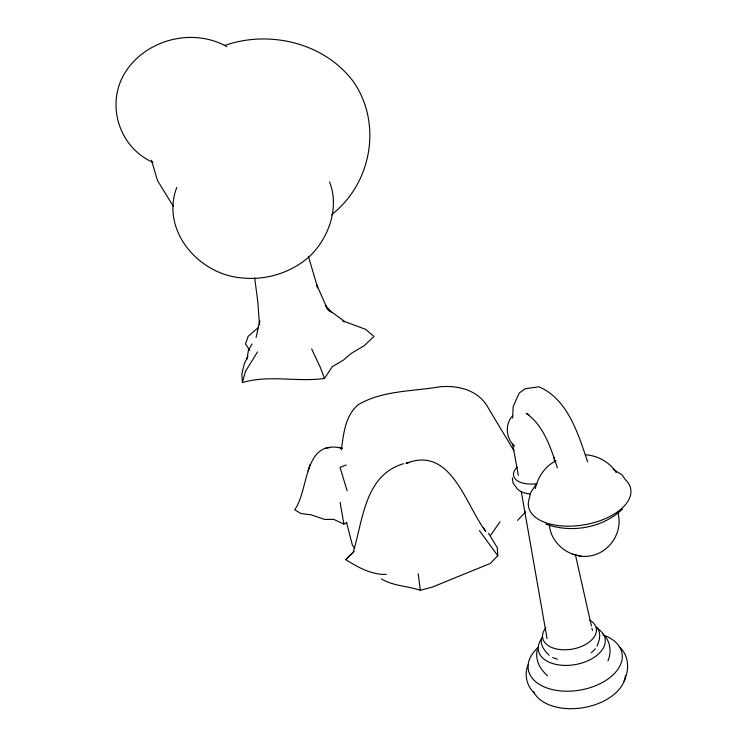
<?xml version="1.0" encoding="UTF-8"?>
<svg xmlns="http://www.w3.org/2000/svg" width="746" height="746" viewBox="0 0 746 746"><rect width="100%" height="100%" fill="white"/><g stroke="black" fill="none" stroke-linecap="round" stroke-linejoin="round"><path stroke-width="1.12" d="M512.661 418.002L513.155 406.598L519.188 393.049L525.249 388.685L538.994 386.829C568.107 399.38 578.225 434.303 587.643 461.802M541.689 637.522C539.945 643.453 543.163 649.029 547.126 653.207A27.145 16.309 -9.9 0 0 549.196 655.24M537.176 649.906C535.339 658.308 538.715 666.915 544.655 672.883A33.71 20.552 -9.8 0 0 547.648 675.811M341.332 449.847C343.617 433.92 345.044 415.886 358.192 404.714C382.362 390.438 411.997 391.491 439.03 386.922C457.55 384.805 478.484 390.027 488.043 407.54C496.491 422.05 505.48 436.242 513.891 450.78M247.029 359.059L248.39 350.322L252.027 343.999M256.102 337.425L259.72 320.929L259.477 324.631L257.799 301.71L254.684 277.988M527.972 665.208C523.972 674.757 526.844 686.003 534.285 693.062M535.292 488.565C537.922 477.216 545.056 465.989 555.901 460.944M331.7 312.611L325.676 305.655L327.438 308.909L344.857 321.619L365.689 329.378L373.933 336.437L364.337 345.622L351.375 353.324L343.188 360.271L332.268 366.687L324.501 378.446C297.141 382.353 269.334 374.548 242.431 382.567L245.434 371.405L257.482 351.981M342.088 448.187L340.092 448.104L342.283 448.299C302.979 438.536 309.422 489.255 294.707 509.779L301.086 513.584L310.933 514.777L324.678 519.449L333.723 519.356L343.869 524.084L346.955 522.62M607.962 660.872C611.272 653.123 610.685 643.723 605.575 636.87M310.177 464.394L308.061 470.847M624.104 681.182C629.26 670.122 629.363 656.116 619.777 647.332M176.737 187.479C160.455 230.561 198.781 274.453 241.555 277.866C266.089 280.599 291.276 272.756 309.721 256.288C328.967 237.704 339.561 207.565 329.583 181.94M247.942 356.252L244.296 363.861L241.844 373.97L242.431 382.567M535.908 484.564L530.602 492.826L529.352 498.356A51.856 27.415 -9.7 0 0 586.505 524.391A51.856 27.415 -9.7 0 0 625.269 479.547L622.117 474.866L613.221 469.374M490.682 535.208L500.053 521.743M512.53 415.988C504.594 424.25 506.114 438.797 514.498 446.173M517.547 520.382L525.725 511.831M488.518 533.269L497.321 547.769L497.806 555.751L490.197 563.472L432.531 587.009L420.352 590.3C407.409 585.89 393.524 586.179 381.439 578.924M386.204 574.411C371.769 574.924 357.642 567.193 345.724 559.621L353.166 552.161C363.143 519.971 364.58 475.295 403.455 463.714M345.724 559.621L354.257 551.415M258.275 327.615L248.138 336.39L245.499 343.897L249.714 350.396M622.434 509.089C602.675 528.075 571.194 533.418 545.718 524.046M331.42 214.848C371.256 183.992 382.484 124.535 353.856 82.293C324.976 42.904 269.595 29.579 224.406 45.571M346.181 464.991L340.036 467.341L347.104 490.775M408.827 462.567L405.945 463.48C451.088 445.092 465.504 505.042 485.832 531.488L483.277 527.599M406.551 462.94L408.612 462.427M330.236 447.479L325.07 448.458M549.401 524.802C550.66 543.871 570.13 558.521 588.846 556.124C608.801 553.737 623.171 532.831 618.052 513.407M585.423 454.78C597.723 455.545 609.743 462.156 616.299 472.656M572.658 554.138L580.91 556.19M529.026 414.823L526.172 413.368C543.965 425.574 550.828 448.281 557.411 467.826M342.451 320.771L344.326 321.871M152.977 162.386C118.521 147.251 105.205 103.228 125.766 71.513C146.813 39.118 193.205 27.649 226.831 46.588M329.825 311.362L327.438 308.909L316.724 284.916L317.675 287.844L308.378 256.232M497.806 555.751L479.417 530.602M354.779 548.58L352.364 545.009L346.461 522.293M173.203 206.083L157.546 180.672L151.494 160.287M596.66 627.022C600.67 631.685 600.26 638.166 598.04 643.509A27.145 16.309 -9.9 0 1 596.987 646.139M311.669 348.932L320.342 367.48L324.501 378.446M591.419 626.025L575.38 554.614M591.932 628.291L592.436 630.557M553.933 457.27L554.903 461.774M340.12 502.356L343.869 524.084M512.539 443.497L518.33 475.342M521.221 491.26L547.07 638.651M418.217 573.805L420.352 590.3M512.334 477.86L513.062 483.175L516.176 487.194A23.984 12.421 -10.6 0 0 530.49 493.945M536.952 483.706A24.049 12.337 -10.6 0 1 516.307 479.976A24.049 12.337 -10.6 0 1 517.211 467.173M553.98 460.03A24.049 12.337 -10.6 0 1 555.817 460.86M595.299 648.722A27.145 16.309 -9.9 0 1 591.177 652.713M557.458 659.203A27.145 16.309 -9.9 0 1 552.655 657.422M589.769 620.112A27.22 16.216 -9.9 0 1 589.396 641.942A27.22 16.216 -9.9 0 1 553.709 648.209A27.22 16.216 -9.9 0 1 545.923 627.806M596.763 628.076A33.868 20.366 -9.9 0 1 597.042 655.249A33.868 20.366 -9.9 0 1 553.028 663.651A33.868 20.366 -9.9 0 1 541.783 638.576M625.409 675.792A47.306 29.271 -9.7 0 1 583.689 707.609A47.306 29.271 -9.7 0 1 533.567 691.691M602.805 634.855A47.539 28.991 -9.8 0 1 613.072 674.841A47.539 28.991 -9.8 0 1 546.846 687.943A47.539 28.991 -9.8 0 1 537.801 647.724"/></g></svg>
